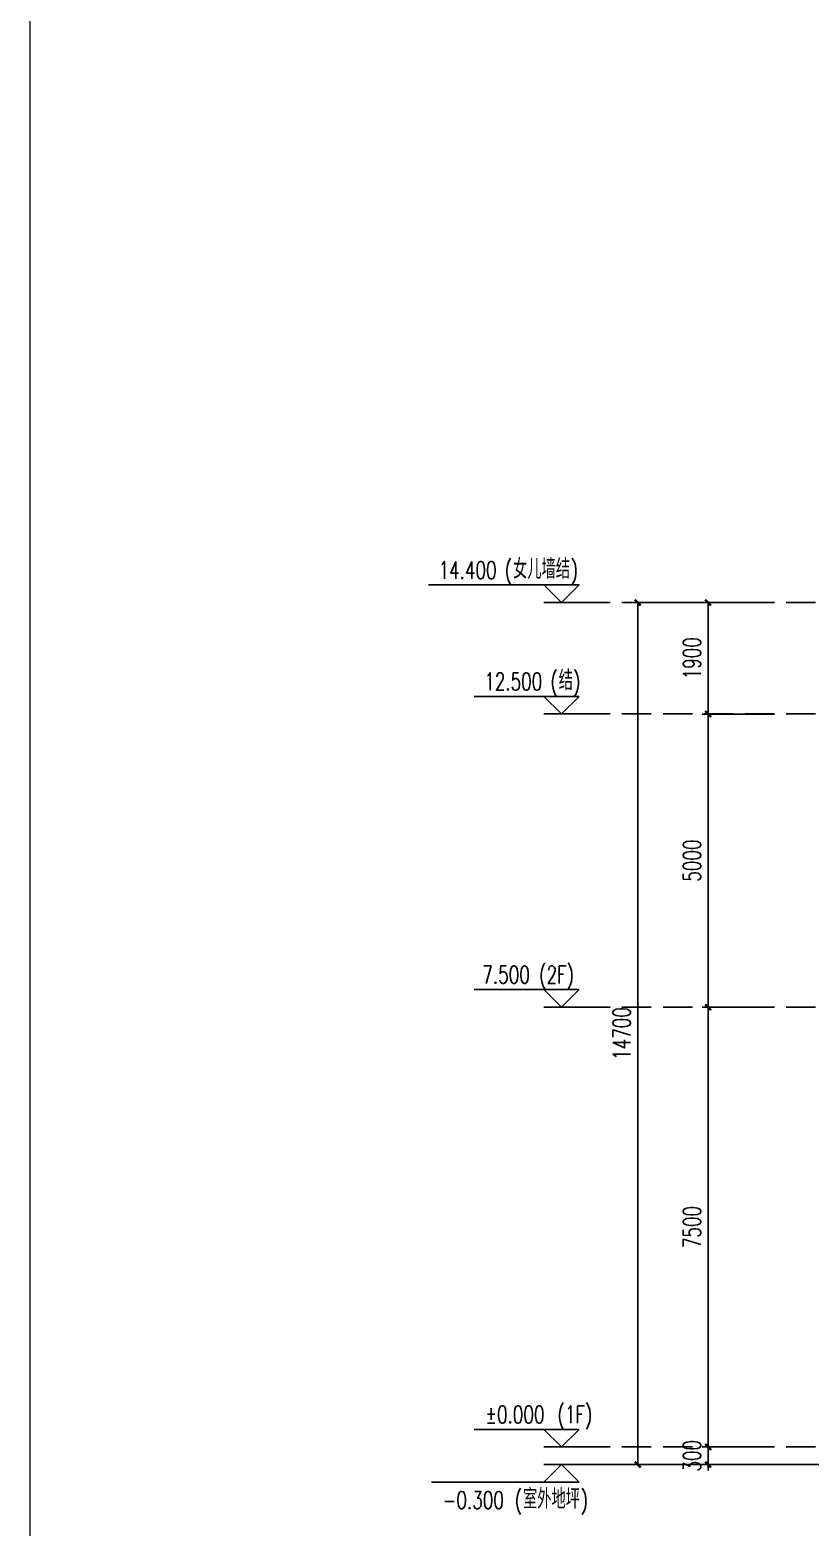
# Model space of a CAD drawing. Extents: x -2377130 to 293730, y -2 to 754590.
# Drawn here: x -2140040 to -2126734, y 515872 to 541403 of the extents above; entities that cross this region are included whole.
import ezdxf

# ---------------------------------------------------------------- set-up
doc = ezdxf.new("R2010")
doc.units = 0
doc.header["$LTSCALE"] = 1000
doc.header["$MEASUREMENT"] = 0
doc.linetypes.add('__DASH', pattern=[0.35, 0.25, -0.1])
doc.linetypes.add('DOTE', pattern=[2.42, 2, -0.2, 0.02, -0.2])
doc.layers.get('Defpoints').update_dxf_attribs({"color": 210})
for name, color, linetype in [('A-AXIS-D', 1, 'Continuous'), ('A-AXIS-DOTE', 14, 'DOTE'), ('AS-WALL', 40, 'Continuous'), ('DIM_ELEV', 3, 'Continuous'), ('PUB_TEXT', 7, 'Continuous')]:
    doc.layers.add(name, color=color, linetype=linetype)
doc.layers.add('A-WALL-HATCH', color=8, linetype='Continuous', lineweight=13)
doc.styles.add('_TCH_DIM', font='SIMPLEX', dxfattribs={"bigfont": 'GBCBIG'})
doc.styles.add('_TCH_DIM_T3', font='SIMPLEX', dxfattribs={"width": 0.705882, "bigfont": 'GBCBIG'})
doc.dimstyles.new('_TCH_ARCH&&100', dxfattribs={"dimtxt": 297.5, "dimasz": 100, "dimexe": 100, "dimexo": 100, "dimgap": 126.25, "dimtad": 1, "dimdec": 0, "dimzin": 0, "dimdsep": 46, "dimtxsty": '_TCH_DIM_T3', "dimblk": 'ARCHTICK', "dimcen": 0.09, "dimclrt": 7, "dimazin": 2, "dimtfac": 1, "dimtdec": 0, "dimtix": 1, "dimtmove": 2, "dimatfit": 3, "dimfxl": 0, "dimtolj": 1, "dimtzin": 0, "dimarcsym": 0})

# ---------------------------------------------------------------- blocks, each defined once
blk = doc.blocks.new('_ArchTick')
at = {"color": 0, "linetype": 'ByBlock', "const_width": 0.4}
blk.add_lwpolyline([(-0.5, -0.5), (0.5, 0.5)], dxfattribs=at)
blk = doc.blocks.new('*D454')
at = {"layer": 'A-AXIS-D', "color": 0, "lineweight": -2}
for p, q in [((-2128439, 531637), (-2129772, 531637)), ((-2129672, 516937), (-2129672, 531637)), ((-2128439, 516937), (-2129772, 516937))]:
    blk.add_line(p, q, dxfattribs=at)
at = {"layer": 'Defpoints', "color": 0}
for p in [(-2129672, 531637), (-2128339, 531637), (-2128339, 516937)]:
    blk.add_point(p, dxfattribs=at)
at = {"layer": 'A-AXIS-D', "color": 0, "lineweight": -2, "xscale": 100, "yscale": 100, "zscale": 100}
for p, rotation in [((-2129672, 531637), 90), ((-2129672, 516937), 270)]:
    blk.add_blockref('_ArchTick', p, dxfattribs=dict(at, rotation=rotation))
at = {"layer": 'A-AXIS-D', "color": 7, "insert": (-2129947, 524287), "char_height": 297.5, "attachment_point": 5, "rotation": 90, "style": '_TCH_DIM_T3'}
blk.add_mtext('\\A1;14700', dxfattribs=at)
blk = doc.blocks.new('*D453')
at = {"layer": 'A-AXIS-D', "color": 0, "lineweight": -2}
for p, q in [((-2128472, 517237), (-2128472, 517337)), ((-2127339, 517237), (-2128572, 517237)), ((-2128472, 516937), (-2128472, 517237)), ((-2127339, 516937), (-2128572, 516937)), ((-2128472, 516937), (-2128472, 516837))]:
    blk.add_line(p, q, dxfattribs=at)
at = {"layer": 'Defpoints', "color": 0}
for p in [(-2128472, 517237), (-2127239, 517237), (-2127239, 516937)]:
    blk.add_point(p, dxfattribs=at)
at = {"layer": 'A-AXIS-D', "color": 0, "lineweight": -2, "xscale": 100, "yscale": 100, "zscale": 100}
for p, rotation in [((-2128472, 517237), 270), ((-2128472, 516937), 90)]:
    blk.add_blockref('_ArchTick', p, dxfattribs=dict(at, rotation=rotation))
at = {"layer": 'A-AXIS-D', "color": 7, "insert": (-2128747, 517087), "char_height": 297.5, "attachment_point": 5, "rotation": 90, "style": '_TCH_DIM_T3'}
blk.add_mtext('\\A1;300', dxfattribs=at)
blk = doc.blocks.new('*D452')
at = {"layer": 'A-AXIS-D', "color": 0, "lineweight": -2}
for p, q in [((-2127339, 524737), (-2128572, 524737)), ((-2128472, 517237), (-2128472, 524737)), ((-2127339, 517237), (-2128572, 517237))]:
    blk.add_line(p, q, dxfattribs=at)
at = {"layer": 'Defpoints', "color": 0}
for p in [(-2128472, 524737), (-2127239, 524737), (-2127239, 517237)]:
    blk.add_point(p, dxfattribs=at)
at = {"layer": 'A-AXIS-D', "color": 0, "lineweight": -2, "xscale": 100, "yscale": 100, "zscale": 100}
for p, rotation in [((-2128472, 524737), 90), ((-2128472, 517237), 270)]:
    blk.add_blockref('_ArchTick', p, dxfattribs=dict(at, rotation=rotation))
at = {"layer": 'A-AXIS-D', "color": 7, "insert": (-2128747, 520987), "char_height": 297.5, "attachment_point": 5, "rotation": 90, "style": '_TCH_DIM_T3'}
blk.add_mtext('\\A1;7500', dxfattribs=at)
blk = doc.blocks.new('*D451')
at = {"layer": 'A-AXIS-D', "color": 0, "lineweight": -2}
for p, q in [((-2127339, 529737), (-2128572, 529737)), ((-2128472, 524737), (-2128472, 529737)), ((-2127339, 524737), (-2128572, 524737))]:
    blk.add_line(p, q, dxfattribs=at)
at = {"layer": 'Defpoints', "color": 0}
for p in [(-2128472, 529737), (-2127239, 529737), (-2127239, 524737)]:
    blk.add_point(p, dxfattribs=at)
at = {"layer": 'A-AXIS-D', "color": 0, "lineweight": -2, "xscale": 100, "yscale": 100, "zscale": 100}
for p, rotation in [((-2128472, 529737), 90), ((-2128472, 524737), 270)]:
    blk.add_blockref('_ArchTick', p, dxfattribs=dict(at, rotation=rotation))
at = {"layer": 'A-AXIS-D', "color": 7, "insert": (-2128747, 527237), "char_height": 297.5, "attachment_point": 5, "rotation": 90, "style": '_TCH_DIM_T3'}
blk.add_mtext('\\A1;5000', dxfattribs=at)
blk = doc.blocks.new('*D450')
at = {"layer": 'A-AXIS-D', "color": 0, "lineweight": -2}
for p, q in [((-2127339, 531637), (-2128572, 531637)), ((-2128472, 529737), (-2128472, 531637)), ((-2127339, 529737), (-2128572, 529737))]:
    blk.add_line(p, q, dxfattribs=at)
at = {"layer": 'Defpoints', "color": 0}
for p in [(-2128472, 531637), (-2127239, 531637), (-2127239, 529737)]:
    blk.add_point(p, dxfattribs=at)
at = {"layer": 'A-AXIS-D', "color": 0, "lineweight": -2, "xscale": 100, "yscale": 100, "zscale": 100}
for p, rotation in [((-2128472, 531637), 90), ((-2128472, 529737), 270)]:
    blk.add_blockref('_ArchTick', p, dxfattribs=dict(at, rotation=rotation))
at = {"layer": 'A-AXIS-D', "color": 7, "insert": (-2128747, 530687), "char_height": 297.5, "attachment_point": 5, "rotation": 90, "style": '_TCH_DIM_T3'}
blk.add_mtext('\\A1;1900', dxfattribs=at)

msp = doc.modelspace()

# ---------------------------------------------------------------- linework, layer by layer
at = {"layer": 'A-AXIS-DOTE', "color": 8, "linetype": '__DASH', "ltscale": 2}
for p, q in [((-2028641.9, 531637.5), (-2131130, 531637.5)), ((-2028641.9, 529737.5), (-2131130, 529737.5)), ((-2028641.9, 524737.5), (-2131130, 524737.5)), ((-2028641.9, 517237.5), (-2131130, 517237.5))]:
    msp.add_line(p, q, dxfattribs=at)
at = {"layer": 'A-WALL-HATCH'}
msp.add_lwpolyline([(-2140040, 382140), (-1496350, 382140), (-1496350, 751730), (-2140040, 751730)], close=True, dxfattribs=at)
at = {"layer": 'AS-WALL', "color": 8}
msp.add_line((-2130660, 516937.5), (-2027960, 516937.5), dxfattribs=at)
at = {"layer": 'DIM_ELEV', "color": 8}
for p, q in [((-2130673.9, 531937.5), (-2133240, 531937.5)), ((-2130973.9, 531637.5), (-2131273.9, 531937.5)), ((-2130973.9, 531637.5), (-2130673.9, 531937.5)), ((-2130273.9, 531637.5), (-2131273.9, 531637.5)), ((-2130673.9, 530037.5), (-2132461.9, 530037.5)), ((-2130973.9, 529737.5), (-2131273.9, 530037.5)), ((-2130973.9, 529737.5), (-2130673.9, 530037.5)), ((-2130273.9, 529737.5), (-2131273.9, 529737.5)), ((-2130673.9, 525037.5), (-2132461.9, 525037.5)), ((-2130973.9, 524737.5), (-2131273.9, 525037.5)), ((-2130973.9, 524737.5), (-2130673.9, 525037.5)), ((-2130273.9, 524737.5), (-2131273.9, 524737.5)), ((-2130673.9, 517537.5), (-2132461.9, 517537.5)), ((-2130973.9, 517237.5), (-2131273.9, 517537.5)), ((-2130973.9, 517237.5), (-2130673.9, 517537.5)), ((-2130273.9, 517237.5), (-2131273.9, 517237.5)), ((-2130973.9, 516937.5), (-2131273.9, 516637.5)), ((-2130273.9, 516937.5), (-2131273.9, 516937.5)), ((-2130973.9, 516937.5), (-2130673.9, 516637.5)), ((-2130673.9, 516637.5), (-2133190, 516637.5))]:
    msp.add_line(p, q, dxfattribs=at)

# ---------------------------------------------------------------- texts
at = {"layer": 'PUB_TEXT', "color": 8, "style": '_TCH_DIM', "width": 0.705882}
for s, p in [('14.400', (-2133070, 532042.5)), ('(', (-2131940, 532042.5)), (')', (-2130817, 532042.5)), ('12.500', (-2132291.9, 530142.5)), ('(', (-2131161.9, 530142.5)), (')', (-2130776.2, 530142.5)), ('(2F)', (-2131353.9, 525142.5)), ('7.500', (-2132323.9, 525142.5)), ('%%P0.000', (-2132271.9, 517642.5)), ('(1F)', (-2131041.9, 517642.5)), ('(', (-2131770, 516182.5)), (')', (-2130647, 516182.5)), ('-0.300', (-2133000, 516182.5))]:
    msp.add_text(s, height=297.5, dxfattribs=at).set_placement(p)
at = {"layer": 'PUB_TEXT', "color": 8, "style": '_TCH_DIM'}
for s, height, p in [('女儿墙结', 337.59, (-2131800, 532042.5)), ('结', 337.6, (-2131021.9, 530142.5)), ('室外地坪', 337.59, (-2131630, 516182.5))]:
    msp.add_text(s, height=height, dxfattribs=at).set_placement(p)

# ---------------------------------------------------------------- dimensions: what is measured, and where the dimension line sits
at = {"layer": 'A-AXIS-D', "color": 8}
for p1, p2, distance, picture, middle in [((-2128338.9, 516937.5), (-2128338.9, 531637.5), 1333.3, '*D454', (-2129947.3, 524287.5)), ((-2127238.9, 529737.5), (-2127238.9, 531637.5), 1233.3, '*D450', (-2128747.3, 530687.5)), ((-2127238.9, 524737.5), (-2127238.9, 529737.5), 1233.3, '*D451', (-2128747.3, 527237.5)), ((-2127238.9, 517237.5), (-2127238.9, 524737.5), 1233.3, '*D452', (-2128747.3, 520987.5)), ((-2127238.9, 516937.5), (-2127238.9, 517237.5), 1233.3, '*D453', (-2128747.3, 517087.5))]:
    dim = msp.add_aligned_dim(p1=p1, p2=p2, distance=distance, dimstyle='_TCH_ARCH&&100', dxfattribs=at)
    dim.commit()
    dim.dimension.update_dxf_attribs({"geometry": picture, "text_midpoint": middle})

doc.saveas('drawing.dxf')
